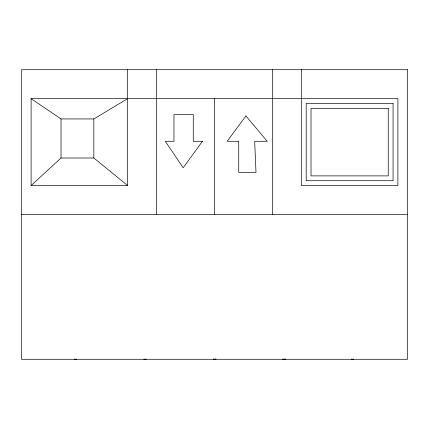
<?xml version="1.0" encoding="UTF-8"?>
<svg xmlns="http://www.w3.org/2000/svg" width="429" height="429" viewBox="0 0 429 429"><rect width="100%" height="100%" fill="white"/><g stroke="black" fill="none" stroke-linecap="round" stroke-linejoin="round"><path stroke-width="0.64" d="M301.373 69.713L301.373 185.542L397.897 185.542L397.897 98.67L31.102 98.67L31.102 185.542L61.025 158.001L93.844 158.001L127.627 185.542L127.627 69.713M31.102 98.67L61.025 118.94L93.844 118.94L127.627 98.67M145.04 359.288L146.289 359.121M215.749 359.121L214.5 359.288A4.826 4.826 0 0 1 213.251 359.121M285.247 359.121L283.998 359.288A4.826 4.826 0 0 1 282.749 359.121M31.102 185.542L127.627 185.542M21.45 214.5L407.55 214.5M143.753 359.121L145.002 359.288M283.038 359.121L284.288 359.288A4.826 4.826 0 0 0 285.537 359.121M213.524 359.121L214.773 359.288A4.826 4.826 0 0 0 216.023 359.121M272.415 69.713L272.415 214.5M214.5 98.67L214.5 214.5M156.585 69.713L156.585 214.5M93.844 118.94L93.844 158.001M61.025 118.94L61.025 158.001M76.753 359.121A4.826 4.826 0 0 1 74.255 359.121M353.721 359.121A4.826 4.826 0 0 1 351.222 359.121M202.472 141.286L183.167 167.744L165.278 141.286L173.965 141.286L173.965 114.559L193.27 114.559L193.27 141.286L202.472 141.286M245.919 115.943L227.156 141.286L238.738 141.286L238.738 172.383L255.99 172.383L254.665 141.286L267.213 141.286L245.919 115.943M407.55 69.713L21.45 69.713L21.45 359.288L407.55 359.288L407.55 69.713M393.071 103.496L306.199 103.496L306.199 180.716L393.071 180.716L393.071 103.496M388.245 108.323L311.025 108.323L311.025 175.89L388.245 175.89L388.245 108.323"/></g></svg>
